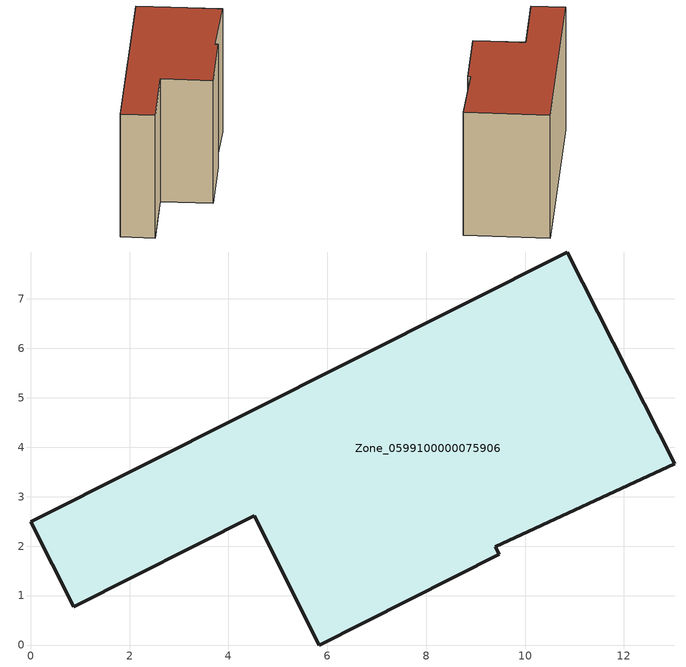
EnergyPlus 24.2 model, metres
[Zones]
Zone_0599100000075906
 floor ground (C_G): 9.4,1.98 9.47,1.84 5.84,0 4.52,2.62 0.87,0.77 0,2.49 10.85,7.95 13.03,3.66 z0
 wall outside (C_F): 10.85,7.95 0,2.49 0.87,0.77 4.52,2.62 5.84,0 9.47,1.84 9.4,1.98 13.03,3.66 10.85,7.95 z0:7.77
 roof outside (C_R): 9.4,1.98 13.03,3.66 10.85,7.95 0,2.49 0.87,0.77 4.52,2.62 5.84,0 9.47,1.84 z7.77
[BUILDING]
Pand.0599100000075906: North Axis=0; Terrain=City; Loads Convergence Tolerance Value=0.04; Temperature Convergence Tolerance Value=0.4; Solar Distribution=FullExterior; Maximum Number of Warmup Days=25; Minimum Number of Warmup Days=1
[Site:Location]
Rotterdam.The.Hague.AP_ZH_NLD Design_Conditions: Latitude=51.96; Longitude=4.45; Time Zone=1; Elevation=-4.5
[SITE:GROUNDTEMPERATURE:BUILDINGSURFACE]
18, 18, 18, 18, 18, 18, 18, 18, 18, 18, 18, 18
[MATERIAL] Thermal Absorptance=0.9; Solar Absorptance=0.7; Visible Absorptance=0.7
Name | Roughness | Thickness | Conductivity | Density | Specific Heat
G.TC.1946 | MediumSmooth | 0.15 | 1 | 540 | 1210
F.TC.1946 | Rough | 0.3 | 0.857143 | 1920 | 840
R.TC.1946 | MediumRough | 0.2 | 0.909091 | 1500 | 1000
[CONSTRUCTION]
C_G: G.TC.1946
C_F: F.TC.1946
C_R: R.TC.1946
[ZONE]
Zone_0599100000075906: Type=1; Multiplier=1; Ceiling Height=Autocalculate; Volume=Autocalculate; Floor Area=autocalculate; Part of Total Floor Area=Yes
[ZONEINFILTRATION:DESIGNFLOWRATE]
Infil_Zone_0599100000075906: Zone or ZoneList or Space or SpaceList=Zone_0599100000075906; Schedule=AlwaysOn; Design Flow Rate Calculation Method=Flow/Area; Flow Rate per Floor Area=0.003; Constant Term Coefficient=1; Temperature Term Coefficient=0; Velocity Term Coefficient=0; Velocity Squared Term Coefficient=0
[HVACTEMPLATE:ZONE:IDEALLOADSAIRSYSTEM]
Zone_0599100000075906: Maximum Heating Supply Air Temperature=50; Minimum Cooling Supply Air Temperature=13; Maximum Heating Supply Air Humidity Ratio=0.0156; Minimum Cooling Supply Air Humidity Ratio=0.0077; Heating Limit=NoLimit; Cooling Limit=NoLimit; Dehumidification Control Type=ConstantSensibleHeatRatio; Cooling Sensible Heat Ratio=0.7; Dehumidification Setpoint=60; Humidification Control Type=None; Humidification Setpoint=30; Outdoor Air Method=None; Outdoor Air Flow Rate per Person=0.00944; Outdoor Air Flow Rate per Zone Floor Area=0; Outdoor Air Flow Rate per Zone=0; Demand Controlled Ventilation Type=None; Outdoor Air Economizer Type=NoEconomizer; Heat Recovery Type=None; Sensible Heat Recovery Effectiveness=0.7; Latent Heat Recovery Effectiveness=0.65
[ZONECONTROL:THERMOSTAT]
ThermostatControl_Zone_0599100000075906: Zone or ZoneList=Zone_0599100000075906; Control Type Schedule=DualSetpointControlType; Control 1=Thermostat_Zone_0599100000075906; Temperature Difference Between Cutout And Setpoint=0
[THERMOSTATSETPOINT:DUALSETPOINT]
Thermostat_Zone_0599100000075906: Heating Setpoint Temperature Schedule=HeatingSetpoint_Zone_0599100000075906; Cooling Setpoint Temperature Schedule=CoolingSetpoint_Zone_0599100000075906
[SCHEDULE:COMPACT]
HeatingSetpoint_Zone_0599100000075906: Through: 12/31, For: AllDays, Until: 24:00, 21
CoolingSetpoint_Zone_0599100000075906: Through: 12/31, For: AllDays, Until: 24:00, 24
DualSetpointControlType: Through: 12/31, For: AllDays, Until: 24:00, 4
AlwaysOn: Through: 12/31, For: AllDays, Until: 24:00, 1
